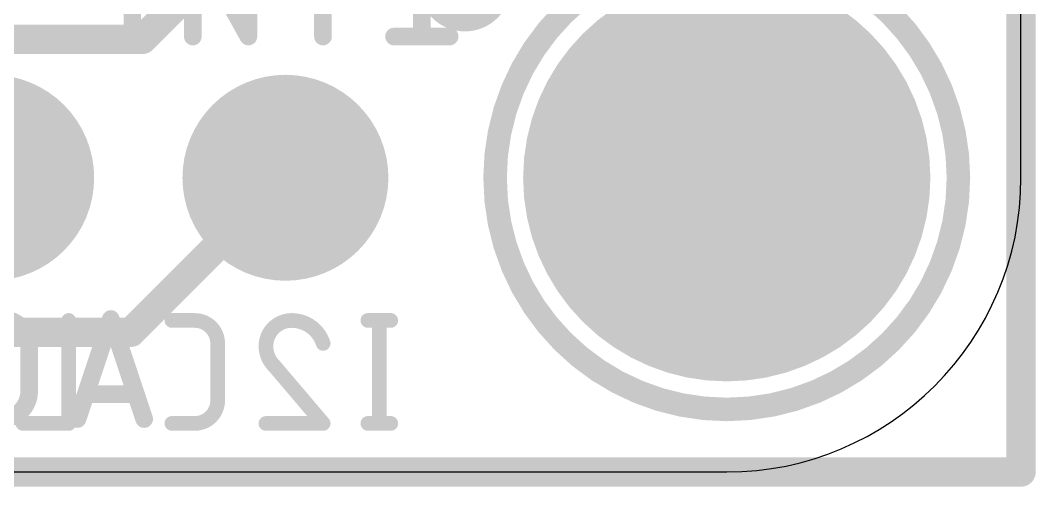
# Model space of a CAD drawing. Extents: x -0.1 to 25.5, y -0.1 to 17.9.
# Drawn here: x 16.76 to 25.53, y -0.13 to 3.9 of the extents above; entities that cross this region are included whole.
import ezdxf

# ---------------------------------------------------------------- set-up
doc = ezdxf.new("R2010")
doc.units = 0
for name, color, linetype in [('1', 12, 'CONTINUOUS'), ('16', 5, 'CONTINUOUS'), ('17', 110, 'CONTINUOUS'), ('18', 110, 'CONTINUOUS'), ('20', 31, 'CONTINUOUS'), ('21', 40, 'CONTINUOUS'), ('22', 6, 'CONTINUOUS')]:
    doc.layers.add(name, color=color, linetype=linetype)

# ---------------------------------------------------------------- blocks, each defined once
blk = doc.blocks.new('ROUNDP')
at = {"const_width": 0.5}
blk.add_lwpolyline([(0, -0.25, 1), (0, 0.25, 1), (0, -0.25)], format="xyb", dxfattribs=at)
blk = doc.blocks.new('ROUNDV')
at = {"const_width": 0.5}
blk.add_lwpolyline([(0, -0.25, 1), (0, 0.25, 1), (0, -0.25)], format="xyb", dxfattribs=at)

msp = doc.modelspace()

# ---------------------------------------------------------------- linework, layer by layer
at = {"layer": '1', "const_width": 0.254}
for points in [[(25.4, 17.78), (25.4, 0)], [(17.8146, 3.7348), (19.0634, 4.9836)], [(15.1648, 3.7348), (17.8146, 3.7348)], [(17.7165, 1.2065), (19.05, 2.54)], [(13.589, 1.2065), (17.7165, 1.2065)], [(25.4, 0), (0, 0)]]:
    msp.add_lwpolyline(points, dxfattribs=at)
at = {"layer": '1', "const_width": 0.127}
for points in [[(17.8146, 3.6713, 1), (17.8146, 3.7983)], [(17.7697, 3.7797, 1), (17.8595, 3.6899)], [(19.0949, 2.4951, 1), (19.0051, 2.5849)], [(17.6716, 1.2514, 1), (17.7614, 1.1616)], [(17.7165, 1.143, 1), (17.7165, 1.27)], [(25.4, -0.0635, 1), (25.4, 0.0635)], [(25.3365, 0, 1), (25.4635, 0)]]:
    msp.add_lwpolyline(points, format="xyb", dxfattribs=at)
at = {"layer": '16', "const_width": 0.254}
for points in [[(25.4, 17.78), (25.4, 0)], [(25.4, 0), (0, 0)]]:
    msp.add_lwpolyline(points, dxfattribs=at)
at = {"layer": '16', "const_width": 0.127}
for points in [[(25.4, -0.0635, 1), (25.4, 0.0635)], [(25.3365, 0, 1), (25.4635, 0)]]:
    msp.add_lwpolyline(points, format="xyb", dxfattribs=at)
at = {"layer": '20'}
for p, q in [((25.4, 2.54), (25.4, 15.24)), ((2.54, 0), (22.86, 0))]:
    msp.add_line(p, q, dxfattribs=at)
msp.add_arc((22.86, 2.54), 2.54, 270, 0, dxfattribs=at)
at = {"layer": '21', "const_width": 0.1524}
for points in [[(17.7284, 4.6228), (17.7284, 3.7592)], [(18.2505, 3.7592), (18.2505, 4.6228)], [(18.2505, 4.6228), (18.7302, 3.7592)], [(18.7302, 3.7592), (18.7302, 4.6228)], [(19.3743, 3.7592), (19.3743, 4.6228)], [(20.2277, 4.6228), (20.2277, 3.7592)], [(17.6324, 3.7592), (17.8243, 3.7592)], [(19.9878, 3.7592), (20.4676, 3.7592)], [(17.2548, 0.4572), (17.5426, 1.3208)], [(17.5426, 1.3208), (17.8305, 0.4572)], [(16.8377, 1.0809), (16.8377, 0.6971)], [(17.7585, 0.6731), (17.3267, 0.6731)]]:
    msp.add_lwpolyline(points, dxfattribs=at)
at = {"layer": '21'}
for points, const_width in [([(22.86, 0.54, 1), (22.86, 4.54, 1), (22.86, 0.54)], 0.2032), ([(17.6324, 3.7973, 1), (17.6324, 3.7211)], 0.0762), ([(17.6903, 3.7592, 1), (17.7665, 3.7592)], 0.0762), ([(17.8243, 3.7211, 1), (17.8243, 3.7973)], 0.0762), ([(18.2124, 3.7592, 1), (18.2886, 3.7592)], 0.0762), ([(18.6921, 3.7592, 1), (18.7683, 3.7592)], 0.0762), ([(18.6969, 3.7407, 1), (18.7635, 3.7777)], 0.0762), ([(19.3362, 3.7592, 1), (19.4124, 3.7592)], 0.0762), ([(19.9878, 3.7973, 1), (19.9878, 3.7211)], 0.0762), ([(20.1896, 3.7592, 1), (20.2658, 3.7592)], 0.0762), ([(20.4676, 3.7211, 1), (20.4676, 3.7973)], 0.0762), ([(16.8377, 1.0809, 0.4142), (16.5978, 1.3208)], 0.1524), ([(17.5788, 1.3328, 1), (17.5065, 1.3088)], 0.0762), ([(17.5788, 1.3088, 1), (17.5065, 1.3328)], 0.0762), ([(16.8758, 1.0809, 1), (16.7996, 1.0809)], 0.0762), ([(16.7996, 1.0809, 1), (16.8758, 1.0809)], 0.0762), ([(16.5978, 0.4572, 0.4142), (16.8377, 0.6971)], 0.1524), ([(16.8758, 0.6971, 1), (16.7996, 0.6971)], 0.0762), ([(16.7996, 0.6971, 1), (16.8758, 0.6971)], 0.0762), ([(17.3267, 0.7112, 1), (17.3267, 0.635)], 0.0762), ([(17.7585, 0.635, 1), (17.7585, 0.7112)], 0.0762), ([(17.2186, 0.4692, 1), (17.2909, 0.4452)], 0.0762), ([(17.7944, 0.4452, 1), (17.8667, 0.4692)], 0.0762)]:
    msp.add_lwpolyline(points, format="xyb", dxfattribs=dict(at, const_width=const_width))
at = {"layer": '22', "const_width": 0.127}
for points in [[(17.1789, 1.3081), (17.1789, 0.4191)], [(18.2672, 1.3081), (18.0697, 1.3081)], [(19.9591, 1.3081), (19.7616, 1.3081)], [(19.8604, 1.3081), (19.8604, 0.4191)], [(18.4648, 0.6167), (18.4648, 1.1105)], [(18.956, 0.913), (19.3758, 0.4191)], [(17.1789, 0.4191), (16.7838, 0.4191)], [(18.0697, 0.4191), (18.2672, 0.4191)], [(19.3758, 0.4191), (18.8819, 0.4191)], [(19.9591, 0.4191), (19.7616, 0.4191)]]:
    msp.add_lwpolyline(points, dxfattribs=at)
at = {"layer": '22'}
for points, const_width in [([(17.2107, 1.3081, 1), (17.1472, 1.3081)], 0.0635), ([(18.0697, 1.3398, 1), (18.0697, 1.2764)], 0.0635), ([(18.2672, 1.3399, 1), (18.2672, 1.2764)], 0.0635), ([(18.4648, 1.1105, 0.4142), (18.2672, 1.3081)], 0.127), ([(18.2672, 1.2764, 1), (18.2672, 1.3398)], 0.0635), ([(19.1041, 1.3081, 0.4142), (18.8819, 1.0858)], 0.127), ([(19.3758, 1.1105, 0.3252), (19.1041, 1.3081)], 0.127), ([(19.1041, 1.3398, 1), (19.1041, 1.2764)], 0.0635), ([(19.1041, 1.2764, 1), (19.1041, 1.3398)], 0.0635), ([(19.7616, 1.3398, 1), (19.7616, 1.2764)], 0.0635), ([(19.8921, 1.3081, 1), (19.8286, 1.3081)], 0.0635), ([(19.9591, 1.2764, 1), (19.9591, 1.3398)], 0.0635), ([(18.4965, 1.1105, 1), (18.433, 1.1105)], 0.0635), ([(18.433, 1.1105, 1), (18.4965, 1.1105)], 0.0635), ([(18.9136, 1.0858, 1), (18.8501, 1.0859)], 0.0635), ([(18.8819, 1.0858, 0.2053), (18.956, 0.913)], 0.127), ([(19.3456, 1.1008, 1), (19.406, 1.1203)], 0.0635), ([(18.8501, 1.0858, 1), (18.9136, 1.0858)], 0.0635), ([(18.9802, 0.9336, 1), (18.9318, 0.8924)], 0.0635), ([(18.9341, 0.89, 1), (18.9779, 0.936)], 0.0635), ([(18.2672, 0.4191, 0.4142), (18.4648, 0.6167)], 0.127), ([(18.4965, 0.6167, 1), (18.433, 0.6167)], 0.0635), ([(18.433, 0.6167, 1), (18.4965, 0.6167)], 0.0635), ([(16.7838, 0.4509, 1), (16.7838, 0.3874)], 0.0635), ([(17.1472, 0.4191, 1), (17.2107, 0.4191)], 0.0635), ([(17.1789, 0.3874, 1), (17.1789, 0.4509)], 0.0635), ([(18.0697, 0.4509, 1), (18.0697, 0.3874)], 0.0635), ([(18.2672, 0.4509, 1), (18.2672, 0.3874)], 0.0635), ([(18.2672, 0.3874, 1), (18.2672, 0.4509)], 0.0635), ([(18.8819, 0.4509, 1), (18.8819, 0.3874)], 0.0635), ([(19.3516, 0.3985, 1), (19.4, 0.4397)], 0.0635), ([(19.3758, 0.3874, 1), (19.3758, 0.4509)], 0.0635), ([(19.7616, 0.4509, 1), (19.7616, 0.3874)], 0.0635), ([(19.8286, 0.4191, 1), (19.8921, 0.4191)], 0.0635), ([(19.9591, 0.3874, 1), (19.9591, 0.4509)], 0.0635)]:
    msp.add_lwpolyline(points, format="xyb", dxfattribs=dict(at, const_width=const_width))

# ---------------------------------------------------------------- block references
at = {"layer": '17', "xscale": 3.516, "yscale": 3.516}
msp.add_blockref('ROUNDP', (22.86, 2.54), dxfattribs=at)
msp.add_blockref('ROUNDP', (22.86, 2.54), dxfattribs=at)
at = {"layer": '17', "xscale": 1.778, "yscale": 1.778, "rotation": 90}
for p in [(16.51, 2.54), (16.51, 2.54), (19.05, 2.54), (19.05, 2.54)]:
    msp.add_blockref('ROUNDP', p, dxfattribs=at)
at = {"layer": '18', "xscale": 0.8001, "yscale": 0.8001}
msp.add_blockref('ROUNDV', (20.5994, 4.2037), dxfattribs=at)
msp.add_blockref('ROUNDV', (20.5994, 4.2037), dxfattribs=at)

doc.saveas('drawing.dxf')
